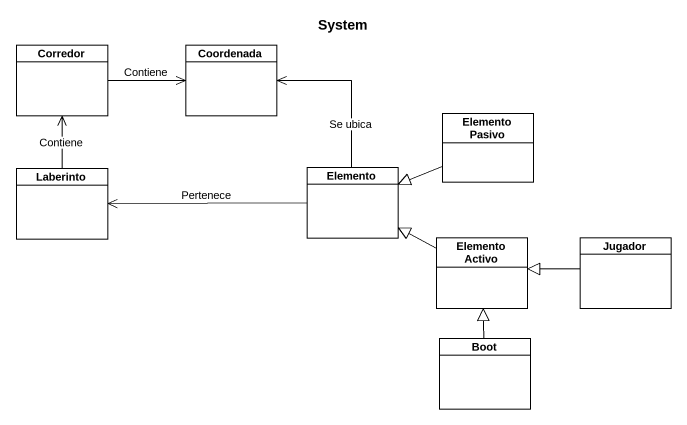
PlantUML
@startuml
title System
hide circle
hide empty members
class Corredor
class Coordenada
class "Elemento Pasivo" as Elemento_Pasivo
class Laberinto
class Elemento
class "Elemento Activo" as Elemento_Activo
class Jugador
class Boot
Corredor -right-> Coordenada : Contiene
Elemento_Pasivo -left-|> Elemento
Laberinto -up-> Corredor : Contiene
Elemento -up-> Coordenada : Se ubica
Elemento -left-> Laberinto : Pertenece
Elemento_Activo -left-|> Elemento
Jugador -left-|> Elemento_Activo
Boot -up-|> Elemento_Activo
@enduml
